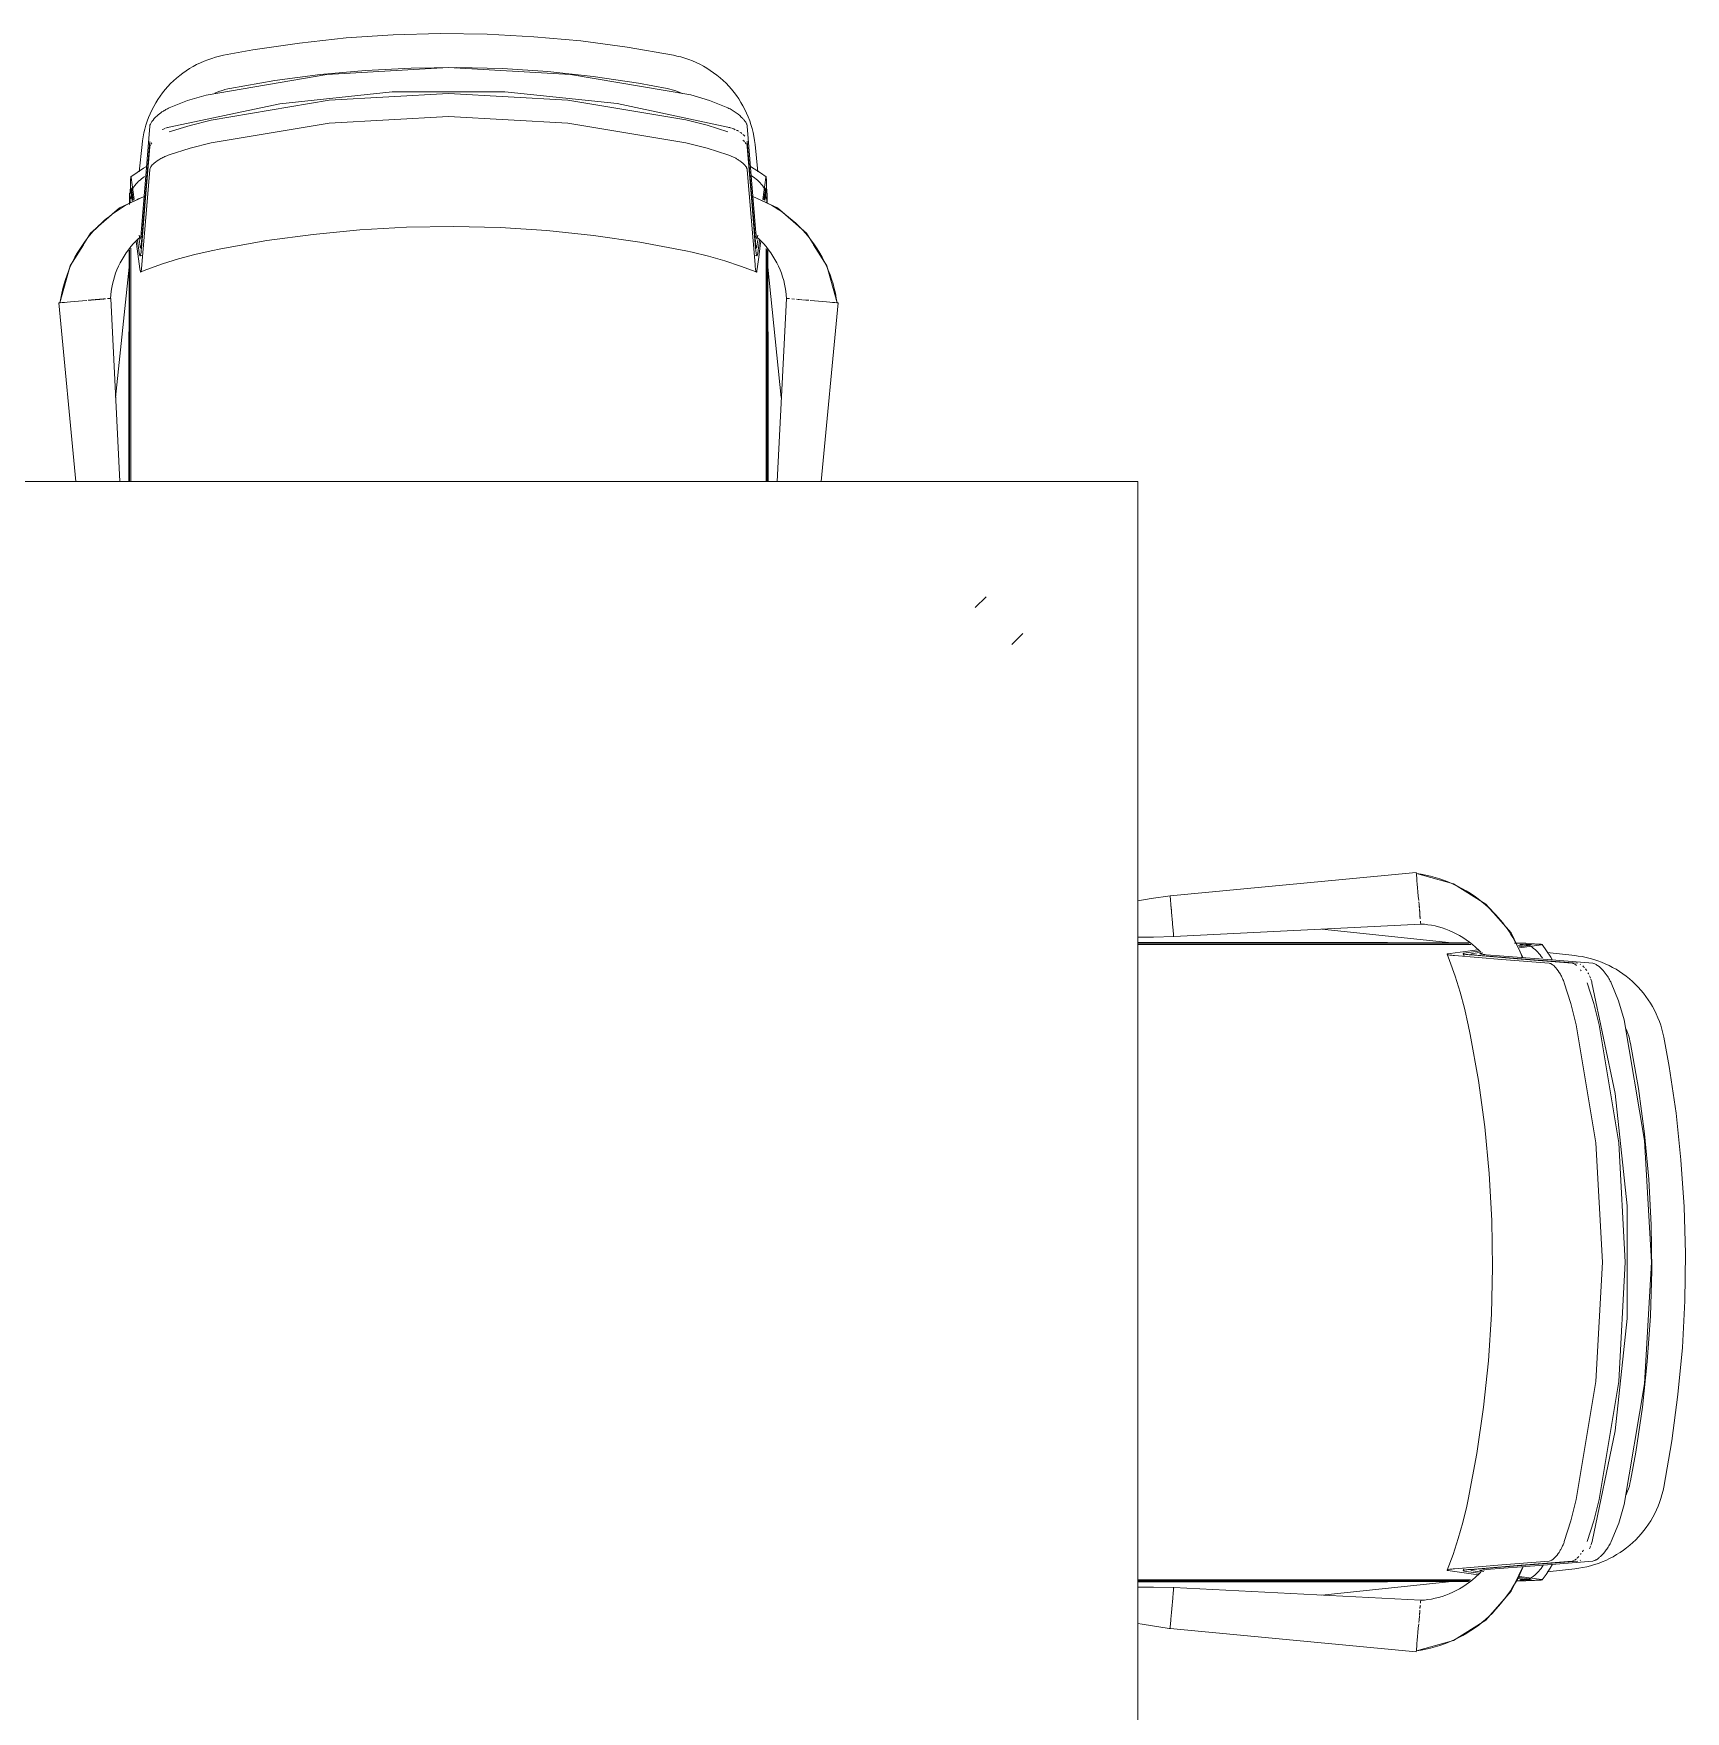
# Model space of a CAD drawing. Header units: millimetres. Extents: x 155927 to 317870, y -36033 to 97293.
# Drawn here: x 222383 to 223654, y 21368 to 22657 of the extents above; entities that cross this region are included whole.
import ezdxf

# ---------------------------------------------------------------- set-up
doc = ezdxf.new("R2010")
doc.units = ezdxf.units.MM
doc.header["$MEASUREMENT"] = 0
doc.layers.add('I-FURN', color=8, linetype='CONTINUOUS', lineweight=9)

msp = doc.modelspace()

# ---------------------------------------------------------------- linework, layer by layer
at = {"layer": 'I-FURN'}
for p, q in [((222623.9, 22654.1), (222588, 22650.2)), ((222660, 22656.5), (222623.9, 22654.1)), ((222696.1, 22657.5), (222660, 22656.5)), ((222732.2, 22657), (222696.1, 22657.5)), ((222768.3, 22655.1), (222732.2, 22657)), ((222804.3, 22651.8), (222768.3, 22655.1)), ((222840.1, 22647), (222804.3, 22651.8)), ((222520.5, 22638.4), (222517.5, 22637.4)), ((222523.4, 22639.3), (222520.5, 22638.4)), ((222526.5, 22640.1), (222523.4, 22639.3)), ((222529.5, 22640.8), (222526.5, 22640.1)), ((222552.2, 22644.9), (222529.5, 22640.8)), ((222588, 22650.2), (222552.2, 22644.9)), ((222875.7, 22640.8), (222840.1, 22647)), ((222878.3, 22640.2), (222875.7, 22640.8)), ((222881.3, 22639.5), (222878.3, 22640.2)), ((222884.3, 22638.6), (222881.3, 22639.5)), ((222887.3, 22637.6), (222884.3, 22638.6)), ((222498.3, 22627.1), (222495.9, 22625.2)), ((222500.9, 22628.9), (222498.3, 22627.1)), ((222503.5, 22630.6), (222500.9, 22628.9)), ((222506.2, 22632.2), (222503.5, 22630.6)), ((222508.9, 22633.7), (222506.2, 22632.2)), ((222511.8, 22635), (222508.9, 22633.7)), ((222514.6, 22636.3), (222511.8, 22635)), ((222517.5, 22637.4), (222514.6, 22636.3)), ((222516.3, 22610.2), (222608.9, 22626)), ((222569.1, 22621.3), (222603.9, 22625.9)), ((222603.9, 22625.9), (222638.8, 22629.2)), ((222608.9, 22626), (222702.6, 22631.3)), ((222638.8, 22629.2), (222673.8, 22631)), ((222673.8, 22631), (222708.9, 22631.5)), ((222702.6, 22631.3), (222796.3, 22626.1)), ((222708.9, 22631.5), (222744, 22630.5)), ((222744, 22630.5), (222779, 22628.2)), ((222779, 22628.2), (222813.9, 22624.4)), ((222796.3, 22626.1), (222888.9, 22610.3)), ((222890.2, 22636.5), (222887.3, 22637.6)), ((222893, 22635.2), (222890.2, 22636.5)), ((222895.9, 22633.9), (222893, 22635.2)), ((222898.6, 22632.4), (222895.9, 22633.9)), ((222901.3, 22630.8), (222898.6, 22632.4)), ((222903.9, 22629.2), (222901.3, 22630.8)), ((222906.5, 22627.4), (222903.9, 22629.2)), ((222909, 22625.5), (222906.5, 22627.4)), ((222484.7, 22614.4), (222482.7, 22611.9)), ((222486.8, 22616.7), (222484.7, 22614.4)), ((222488.9, 22619), (222486.8, 22616.7)), ((222491.1, 22621.1), (222488.9, 22619)), ((222493.5, 22623.2), (222491.1, 22621.1)), ((222495.9, 22625.2), (222493.5, 22623.2)), ((222524.8, 22612.4), (222526.8, 22613.1)), ((222526.8, 22613.1), (222528.7, 22613.8)), ((222528.7, 22613.8), (222530.7, 22614.4)), ((222530.7, 22614.4), (222532.8, 22614.9)), ((222532.8, 22614.9), (222534.5, 22615.3)), ((222534.5, 22615.3), (222569.1, 22621.3)), ((222813.9, 22624.4), (222848.6, 22619.3)), ((222848.6, 22619.3), (222870.7, 22615.3)), ((222870.7, 22615.3), (222872.7, 22614.8)), ((222872.7, 22614.8), (222874.7, 22614.3)), ((222874.7, 22614.3), (222876.7, 22613.7)), ((222876.7, 22613.7), (222878.7, 22613)), ((222878.7, 22613), (222880.6, 22612.3)), ((222911.4, 22623.5), (222909, 22625.5)), ((222913.7, 22621.4), (222911.4, 22623.5)), ((222916, 22619.3), (222913.7, 22621.4)), ((222918.1, 22617), (222916, 22619.3)), ((222920.2, 22614.7), (222918.1, 22617)), ((222922.2, 22612.3), (222920.2, 22614.7)), ((222475.9, 22601.5), (222474.5, 22598.7)), ((222477.5, 22604.2), (222475.9, 22601.5)), ((222479.1, 22606.8), (222477.5, 22604.2)), ((222480.9, 22609.4), (222479.1, 22606.8)), ((222482.7, 22611.9), (222480.9, 22609.4)), ((222487.8, 22600.4), (222501.8, 22606.1)), ((222572.9, 22603.5), (222487.8, 22585.6)), ((222501.8, 22606.1), (222516.3, 22610.2)), ((222610.8, 22606.2), (222520, 22591)), ((222522.9, 22611.6), (222524.8, 22612.4)), ((222659.2, 22612.6), (222572.9, 22603.5)), ((222702.6, 22611.3), (222610.8, 22606.2)), ((222746, 22612.6), (222659.2, 22612.6)), ((222794.4, 22606.2), (222702.6, 22611.3)), ((222832.3, 22603.6), (222746, 22612.6)), ((222885.2, 22591.1), (222794.4, 22606.2)), ((222917.4, 22585.6), (222832.3, 22603.6)), ((222880.6, 22612.3), (222882.5, 22611.4)), ((222888.9, 22610.3), (222903.4, 22606.1)), ((222903.4, 22606.1), (222917.4, 22600.4)), ((222924, 22609.8), (222922.2, 22612.3)), ((222925.8, 22607.2), (222924, 22609.8)), ((222927.5, 22604.6), (222925.8, 22607.2)), ((222929, 22601.9), (222927.5, 22604.6)), ((222930.5, 22599.1), (222929, 22601.9)), ((222469.9, 22587.1), (222469, 22584.1)), ((222470.9, 22590.1), (222469.9, 22587.1)), ((222472, 22593), (222470.9, 22590.1)), ((222473.2, 22595.9), (222472, 22593)), ((222474.5, 22598.7), (222473.2, 22595.9)), ((222503.8, 22586.9), (222487.8, 22581.9)), ((222520, 22591), (222503.8, 22586.9)), ((222520, 22573.4), (222610.8, 22588.6)), ((222610.8, 22588.6), (222702.6, 22593.6)), ((222702.6, 22593.6), (222794.4, 22588.6)), ((222794.4, 22588.6), (222885.2, 22573.4)), ((222901.4, 22587), (222885.2, 22591.1)), ((222917.4, 22581.9), (222901.4, 22587)), ((222931.8, 22596.3), (222930.5, 22599.1)), ((222933.1, 22593.4), (222931.8, 22596.3)), ((222934.2, 22590.5), (222933.1, 22593.4)), ((222935.2, 22587.5), (222934.2, 22590.5)), ((222936, 22584.6), (222935.2, 22587.5)), ((222467.2, 22575), (222466.9, 22572.3)), ((222467.7, 22578), (222467.2, 22575)), ((222468.3, 22581.1), (222467.7, 22578)), ((222469, 22584.1), (222468.3, 22581.1)), ((222469.5, 22545), (222472.8, 22586.2)), ((222472.8, 22574.6), (222469.6, 22534.7)), ((222932.4, 22586.2), (222935.7, 22545)), ((222935.6, 22534.8), (222932.4, 22574.7)), ((222936.8, 22581.5), (222936, 22584.6)), ((222937.4, 22578.5), (222936.8, 22581.5)), ((222937.9, 22575.4), (222937.4, 22578.5)), ((222938.3, 22572.3), (222937.9, 22575.4)), ((222466.9, 22572.3), (222464.7, 22551.2)), ((222472.8, 22570.4), (222469.6, 22531.2)), ((222487.8, 22564.3), (222503.8, 22569.3)), ((222503.8, 22569.3), (222520, 22573.4)), ((222885.2, 22573.4), (222901.4, 22569.3)), ((222901.4, 22569.3), (222917.4, 22564.3)), ((222935.6, 22531.2), (222932.4, 22570.4)), ((222940.5, 22551.2), (222938.3, 22572.3)), ((222458.4, 22547.3), (222463.2, 22550.7)), ((222463.2, 22550.7), (222468.1, 22554)), ((222468.1, 22554), (222470.3, 22555.3)), ((222469.8, 22516.2), (222472.8, 22552.7)), ((222932.4, 22552.8), (222935.4, 22516.3)), ((222934.9, 22555.3), (222937.7, 22553.6)), ((222937.7, 22553.6), (222942.6, 22550.3)), ((222942.6, 22550.3), (222946.8, 22547.3)), ((222457.8, 22534.8), (222458, 22541.3)), ((222458.2, 22536.8), (222458.1, 22534.8)), ((222459, 22532.3), (222458.5, 22538.4)), ((222458.6, 22546.8), (222460.9, 22529.8)), ((222458.8, 22537.3), (222459.6, 22538.5)), ((222460.2, 22529.5), (222459, 22536.9)), ((222459.6, 22538.5), (222460.5, 22539.7)), ((222460.5, 22539.7), (222461.4, 22540.8)), ((222461.4, 22540.8), (222462.3, 22541.9)), ((222462.3, 22541.9), (222463.3, 22542.9)), ((222463.3, 22542.9), (222464.3, 22543.9)), ((222464.3, 22543.9), (222465.4, 22544.9)), ((222465.4, 22544.9), (222466.5, 22545.8)), ((222466.2, 22504.3), (222469.5, 22545)), ((222466.5, 22545.8), (222467.6, 22546.7)), ((222467.6, 22546.7), (222468.8, 22547.5)), ((222935.7, 22548.1), (222936.9, 22547.3)), ((222935.7, 22545), (222939, 22504.3)), ((222936.9, 22547.3), (222938, 22546.5)), ((222938, 22546.5), (222939.1, 22545.6)), ((222939.1, 22545.6), (222940.2, 22544.7)), ((222940.2, 22544.7), (222941.2, 22543.7)), ((222941.2, 22543.7), (222942.2, 22542.7)), ((222942.2, 22542.7), (222943.1, 22541.7)), ((222943.1, 22541.7), (222944, 22540.6)), ((222944, 22540.6), (222944.9, 22539.5)), ((222944.3, 22530), (222946.6, 22546.8)), ((222944.9, 22539.5), (222945.7, 22538.4)), ((222945.7, 22538.4), (222945.9, 22538.1)), ((222945.9, 22538.1), (222946.1, 22537.7)), ((222946, 22536), (222945.9, 22535.1)), ((222946.2, 22536.9), (222946, 22536)), ((222946.1, 22537.7), (222946.3, 22537.4)), ((222946.7, 22538.4), (222946.2, 22532.3)), ((222946.3, 22537.4), (222946.4, 22537.3)), ((222947.1, 22534.7), (222947, 22536.8)), ((222947.2, 22541.3), (222947.4, 22534.7)), ((222427.4, 22504.1), (222449.5, 22523.5)), ((222449.5, 22523.5), (222427.4, 22504.1)), ((222449.5, 22523.5), (222427.4, 22504.1)), ((222444, 22518.7), (222449.5, 22523.5)), ((222449.5, 22523.5), (222468.5, 22532.3)), ((222468.5, 22532.3), (222449.5, 22523.5)), ((222468.5, 22532.3), (222449.5, 22523.5)), ((222449.5, 22523.5), (222456.2, 22526.6)), ((222457.3, 22534.8), (222457.7, 22527.6)), ((222457.3, 22534.8), (222457.3, 22526.1)), ((222459.4, 22528.8), (222459, 22532.3)), ((222469.6, 22531.2), (222466.4, 22492.2)), ((222469.6, 22534.7), (222466.6, 22497)), ((222938.6, 22497.1), (222935.6, 22534.8)), ((222938.8, 22492.2), (222935.6, 22531.2)), ((222955.7, 22523.5), (222936.7, 22532.3)), ((222936.7, 22532.3), (222955.7, 22523.5)), ((222955.7, 22523.5), (222936.7, 22532.3)), ((222945.9, 22535.1), (222945, 22529.7)), ((222946.2, 22532.3), (222945.8, 22529.1)), ((222947.7, 22534.7), (222946.3, 22535)), ((222947.4, 22527.9), (222947.7, 22534.7)), ((222947.7, 22534.7), (222947.7, 22527.7)), ((222949, 22526.6), (222955.7, 22523.5)), ((222977.8, 22504.1), (222955.7, 22523.5)), ((222955.7, 22523.5), (222977.8, 22504.1)), ((222955.7, 22523.5), (222961.2, 22518.7)), ((222977.8, 22504.1), (222955.7, 22523.5)), ((222466.8, 22479.9), (222469.8, 22516.2)), ((222935.4, 22516.3), (222938.4, 22479.9)), ((222411.7, 22479), (222427.4, 22504.1)), ((222427.4, 22504.1), (222411.7, 22479)), ((222427.4, 22504.1), (222411.7, 22479)), ((222423.5, 22497.8), (222427.4, 22504.1)), ((222427.4, 22504.1), (222432.9, 22508.9)), ((222462.4, 22497.6), (222463.2, 22491.9)), ((222464.8, 22488.8), (222463.5, 22498.5)), ((222464.7, 22502.6), (222464.9, 22501.2)), ((222465.4, 22494), (222464.7, 22499.2)), ((222563, 22498.3), (222527.5, 22492)), ((222598.6, 22503.1), (222563, 22498.3)), ((222634.5, 22506.6), (222598.6, 22503.1)), ((222670.4, 22508.6), (222634.5, 22506.6)), ((222706.4, 22509.1), (222670.4, 22508.6)), ((222742.4, 22508.3), (222706.4, 22509.1)), ((222778.3, 22506), (222742.4, 22508.3)), ((222814.1, 22502.2), (222778.3, 22506)), ((222849.8, 22497), (222814.1, 22502.2)), ((222885.2, 22490.4), (222849.8, 22497)), ((222940.5, 22499), (222939.8, 22494.1)), ((222940.3, 22501.2), (222940.5, 22502.5)), ((222941.7, 22498.5), (222940.4, 22488.8)), ((222942.4, 22494.6), (222942.8, 22497.5)), ((222972.3, 22508.9), (222977.8, 22504.1)), ((222993.5, 22479), (222977.8, 22504.1)), ((222977.8, 22504.1), (222993.5, 22479)), ((222977.8, 22504.1), (222981.7, 22497.8)), ((222993.5, 22479), (222977.8, 22504.1)), ((222411.7, 22479), (222421.8, 22495.1)), ((222457, 22490.7), (222457.1, 22428.2)), ((222457, 22464), (222457, 22490.6)), ((222457.3, 22491.1), (222457.3, 22488.9)), ((222457.3, 22488.9), (222457.3, 22313)), ((222458.4, 22492.4), (222458.4, 22490.4)), ((222458.4, 22490.4), (222458.4, 22313)), ((222463.2, 22491.9), (222464.2, 22484.2)), ((222464.2, 22484.2), (222465.2, 22476.5)), ((222467.4, 22487.2), (222465.5, 22486.5)), ((222495, 22484.2), (222482.7, 22480.4)), ((222507.5, 22487.6), (222495, 22484.2)), ((222520, 22490.4), (222507.5, 22487.6)), ((222527.5, 22492), (222520, 22490.4)), ((222890.1, 22489.4), (222885.2, 22490.4)), ((222902.6, 22486.3), (222890.1, 22489.4)), ((222915, 22482.8), (222902.6, 22486.3)), ((222939.7, 22486.5), (222937.8, 22487.2)), ((222940, 22476.5), (222941.2, 22485.5)), ((222941.2, 22485.5), (222942.4, 22494.6)), ((222946.9, 22490.4), (222946.9, 22492.3)), ((222946.9, 22313), (222946.9, 22490.4)), ((222947.7, 22491.5), (222947.7, 22488.9)), ((222947.7, 22488.9), (222947.7, 22313)), ((222948.1, 22428.2), (222948.2, 22490.7)), ((222948.2, 22490.6), (222948.2, 22464)), ((222983.4, 22495.1), (222993.5, 22479)), ((222403.8, 22450.5), (222411.7, 22479)), ((222411.7, 22479), (222403.8, 22450.5)), ((222403.8, 22450.5), (222411.7, 22479)), ((222411.7, 22479), (222403.8, 22450.5)), ((222457.1, 22477.8), (222446.6, 22377.8)), ((222470.6, 22476), (222465.9, 22474.2)), ((222482.7, 22480.4), (222470.6, 22476)), ((222927.2, 22478.7), (222915, 22482.8)), ((222939.3, 22474.2), (222927.2, 22478.7)), ((222958.5, 22377.8), (222948.1, 22477.8)), ((223001.4, 22450.5), (222993.5, 22479)), ((222993.5, 22479), (223001.4, 22450.5)), ((222993.5, 22479), (223001.4, 22450.5)), ((223001.4, 22450.5), (222993.5, 22479)), ((222457.1, 22428.2), (222457, 22464)), ((222948.2, 22464), (222948.1, 22428.2)), ((222403, 22450.4), (222403.2, 22450.5)), ((222415.9, 22313), (222403, 22450.4)), ((222403, 22450.4), (222415.9, 22313)), ((222403.2, 22450.5), (222404, 22450.5)), ((222404, 22450.5), (222405.4, 22450.7)), ((222405.4, 22450.7), (222407.2, 22450.8)), ((222407.2, 22450.8), (222409.4, 22451)), ((222409.4, 22451), (222412, 22451.2)), ((222412, 22451.2), (222414.9, 22451.5)), ((222414.9, 22451.5), (222418, 22451.8)), ((222418, 22451.8), (222421.2, 22452)), ((222421.2, 22452), (222424.5, 22452.3)), ((222425.5, 22452.4), (222427.8, 22452.6)), ((222427.8, 22452.6), (222430.4, 22452.9)), ((222430.9, 22452.9), (222433.8, 22453.1)), ((222435.7, 22453.3), (222436.4, 22453.4)), ((222436.4, 22453.4), (222438.6, 22453.6)), ((222440.4, 22453.7), (222441.7, 22453.8)), ((222441.7, 22453.8), (222442.5, 22453.9)), ((222442.5, 22453.9), (222442.8, 22453.9)), ((222442.8, 22453.9), (222449.9, 22313)), ((222449.9, 22313), (222442.8, 22453.9)), ((222955.3, 22313), (222962.4, 22453.9)), ((222962.4, 22453.9), (222955.3, 22313)), ((222962.4, 22453.9), (222962.7, 22453.9)), ((222962.7, 22453.9), (222963.5, 22453.8)), ((222963.5, 22453.8), (222964.8, 22453.7)), ((222966.6, 22453.6), (222968.8, 22453.4)), ((222966.6, 22453.6), (222968.8, 22453.4)), ((222970.1, 22453.3), (222974.3, 22452.9)), ((222971.4, 22453.1), (222974.3, 22452.9)), ((222974.8, 22452.9), (222977.4, 22452.6)), ((222977.4, 22452.6), (222979.7, 22452.4)), ((222980.7, 22452.3), (222984, 22452)), ((222984, 22452), (222987.2, 22451.8)), ((222987.2, 22451.8), (222990.3, 22451.5)), ((223002.2, 22450.4), (222989.3, 22313)), ((222989.3, 22313), (223002.2, 22450.4)), ((222990.3, 22451.5), (222993.2, 22451.2)), ((222993.2, 22451.2), (222995.8, 22451)), ((222995.8, 22451), (222998, 22450.8)), ((222998, 22450.8), (222999.8, 22450.7)), ((222999.8, 22450.7), (223001.2, 22450.5)), ((223001.2, 22450.5), (223002, 22450.5)), ((223002, 22450.5), (223002.2, 22450.4)), ((222457.1, 22428.2), (222456.7, 22428.2)), ((222456.7, 22313), (222456.7, 22428.2)), ((222948.5, 22428.2), (222948.1, 22428.2)), ((222948.5, 22313), (222948.5, 22428.2)), ((223232.7, 22313), (220832.7, 22313)), ((223232.7, 21113), (223232.7, 22313)), ((223116, 22224.5), (223107.6, 22216.2)), ((223135.9, 22187.9), (223144.2, 22196.3)), ((223257.5, 21994.7), (223446.8, 22012.6)), ((223446.8, 22012.6), (223257.5, 21994.7)), ((223446.8, 22012.6), (223446.8, 22012.3)), ((223446.8, 22012.3), (223446.9, 22011.5)), ((223446.9, 22011.7), (223475.4, 22003.8)), ((223475.4, 22003.8), (223446.9, 22011.7)), ((223446.9, 22011.7), (223475.4, 22003.8)), ((223475.4, 22003.8), (223446.9, 22011.7)), ((223446.9, 22011.5), (223447, 22010.2)), ((223447, 22010.2), (223447.2, 22008.4)), ((223447.2, 22008.4), (223447.4, 22006.2)), ((223257.5, 21994.7), (223243, 21992.5)), ((223447.4, 22006.2), (223447.6, 22003.6)), ((223447.6, 22003.6), (223447.8, 22000.7)), ((223447.8, 22000.7), (223448.1, 21997.6)), ((223448.1, 21997.6), (223448.4, 21994.3)), ((223448.4, 21994.3), (223448.7, 21991)), ((223475.4, 22003.8), (223500.4, 21988.1)), ((223500.4, 21988.1), (223475.4, 22003.8)), ((223475.4, 22003.8), (223491.5, 21993.7)), ((223500.4, 21988.1), (223475.4, 22003.8)), ((223243, 21992.5), (223232.7, 21990.8)), ((223448.8, 21990), (223449, 21987.8)), ((223449, 21987.8), (223449.2, 21985.1)), ((223449.3, 21984.7), (223449.5, 21981.8)), ((223494.2, 21992.1), (223500.4, 21988.1)), ((223500.4, 21988.1), (223519.9, 21966.1)), ((223519.9, 21966.1), (223500.4, 21988.1)), ((223500.4, 21988.1), (223505.3, 21982.6)), ((223519.9, 21966.1), (223500.4, 21988.1)), ((223450.3, 21972.7), (223260.3, 21963.2)), ((223260.3, 21963.2), (223450.3, 21972.7)), ((223474.2, 21958.5), (223374.2, 21968.9)), ((223449.7, 21979.2), (223449.9, 21976.9)), ((223450.1, 21975.1), (223450.2, 21973.8)), ((223450.2, 21973.8), (223450.3, 21973)), ((223450.3, 21973), (223450.3, 21972.7)), ((223515, 21971.6), (223519.9, 21966.1)), ((223232.7, 21962.8), (223234.5, 21962.8)), ((223232.7, 21958.8), (223424.6, 21958.8)), ((223485.3, 21958.3), (223232.7, 21958.3)), ((223486.7, 21957.1), (223232.7, 21957.1)), ((223234.5, 21962.8), (223244.8, 21962.9)), ((223244.8, 21962.9), (223260.3, 21963.2)), ((223424.6, 21958.4), (223424.6, 21958.8)), ((223487.1, 21958.5), (223424.6, 21958.4)), ((223424.6, 21958.5), (223460.3, 21958.5)), ((223460.3, 21958.5), (223487, 21958.6)), ((223487.5, 21958.3), (223485.3, 21958.3)), ((223488.8, 21957.1), (223486.7, 21957.1)), ((223519.9, 21966.1), (223528.7, 21947.1)), ((223528.7, 21947.1), (223519.9, 21966.1)), ((223519.9, 21966.1), (223523, 21959.4)), ((223528.7, 21947.1), (223519.9, 21966.1)), ((223531.1, 21958.3), (223522.5, 21958.3)), ((223531.1, 21958.3), (223524, 21957.9)), ((223525.1, 21956.1), (223528.6, 21956.6)), ((223525.9, 21955.4), (223533.2, 21956.5)), ((223543.2, 21957), (223526.2, 21954.6)), ((223528.6, 21956.6), (223534.8, 21957.1)), ((223531.1, 21957.8), (223537.7, 21957.6)), ((223533.2, 21957.4), (223531.2, 21957.5)), ((223533.7, 21956.7), (223534.9, 21955.9)), ((223534.9, 21955.9), (223536, 21955.1)), ((223536, 21955.1), (223537.1, 21954.2)), ((223543.7, 21957.1), (223547.1, 21952.4)), ((223472.4, 21944.9), (223470.5, 21949.7)), ((223476.7, 21932.8), (223472.4, 21944.9)), ((223480.5, 21951.4), (223472.9, 21950.3)), ((223476.2, 21948.7), (223512.6, 21945.7)), ((223488.2, 21952.4), (223480.5, 21951.4)), ((223483.6, 21948.1), (223482.9, 21950.1)), ((223485.2, 21950.8), (223494.8, 21952.1)), ((223493.9, 21953.1), (223488.2, 21952.4)), ((223527.6, 21946), (223488.6, 21949.2)), ((223490.4, 21950.2), (223495.5, 21950.9)), ((223531.1, 21946), (223493.4, 21949)), ((223498, 21950.7), (223497.6, 21950.6)), ((223500.7, 21949.3), (223541.4, 21946.1)), ((223512.6, 21945.7), (223549.1, 21942.7)), ((223566.7, 21942.7), (223527.6, 21946)), ((223570.9, 21942.7), (223531.1, 21946)), ((223537.1, 21954.2), (223538.2, 21953.2)), ((223538.2, 21953.2), (223539.3, 21952.3)), ((223539.3, 21952.3), (223540.3, 21951.2)), ((223540.3, 21951.2), (223541.2, 21950.2)), ((223541.2, 21950.2), (223542.1, 21949.1)), ((223541.4, 21946.1), (223582.6, 21942.7)), ((223542.1, 21949.1), (223543, 21948)), ((223543, 21948), (223543.8, 21946.8)), ((223547.1, 21952.4), (223550.3, 21947.4)), ((223568.7, 21948.7), (223547.5, 21950.9)), ((223550.3, 21947.4), (223551.7, 21945.2)), ((223571.3, 21948.3), (223568.7, 21948.7)), ((223574.4, 21947.9), (223571.3, 21948.3)), ((223577.5, 21947.2), (223574.4, 21947.9)), ((223580.5, 21946.5), (223577.5, 21947.2)), ((223583.5, 21945.6), (223580.5, 21946.5)), ((223586.4, 21944.7), (223583.5, 21945.6)), ((223589.4, 21943.6), (223586.4, 21944.7)), ((223592.2, 21942.4), (223589.4, 21943.6)), ((223595.1, 21941), (223592.2, 21942.4)), ((223480.6, 21920.5), (223476.7, 21932.8)), ((223597.8, 21939.6), (223595.1, 21941)), ((223600.6, 21938.1), (223597.8, 21939.6)), ((223603.2, 21936.4), (223600.6, 21938.1)), ((223605.8, 21934.7), (223603.2, 21936.4)), ((223608.3, 21932.8), (223605.8, 21934.7)), ((223610.7, 21930.8), (223608.3, 21932.8)), ((223613.1, 21928.8), (223610.7, 21930.8)), ((223483.9, 21908.1), (223480.6, 21920.5)), ((223560.6, 21927.8), (223565.6, 21911.7)), ((223583.3, 21911.7), (223578.3, 21927.8)), ((223599.9, 21842.6), (223581.9, 21927.8)), ((223596.7, 21927.8), (223602.4, 21913.8)), ((223615.3, 21926.6), (223613.1, 21928.8)), ((223617.5, 21924.4), (223615.3, 21926.6)), ((223619.6, 21922.1), (223617.5, 21924.4)), ((223621.6, 21919.7), (223619.6, 21922.1)), ((223623.5, 21917.2), (223621.6, 21919.7)), ((223625.3, 21914.7), (223623.5, 21917.2)), ((223486.8, 21895.5), (223483.9, 21908.1)), ((223565.6, 21911.7), (223569.7, 21895.5)), ((223587.4, 21895.5), (223583.3, 21911.7)), ((223602.4, 21913.8), (223606.6, 21899.3)), ((223627, 21912), (223625.3, 21914.7)), ((223628.6, 21909.4), (223627, 21912)), ((223630, 21906.6), (223628.6, 21909.4)), ((223631.4, 21903.8), (223630, 21906.6)), ((223632.6, 21900.9), (223631.4, 21903.8)), ((223488.3, 21888), (223486.8, 21895.5)), ((223569.7, 21895.5), (223584.9, 21804.7)), ((223602.6, 21804.7), (223587.4, 21895.5)), ((223606.6, 21899.3), (223622.4, 21806.6)), ((223607.9, 21892.6), (223608.7, 21890.7)), ((223608.7, 21890.7), (223609.5, 21888.8)), ((223633.8, 21898), (223632.6, 21900.9)), ((223634.8, 21895.1), (223633.8, 21898)), ((223635.7, 21892.1), (223634.8, 21895.1)), ((223636.5, 21889.1), (223635.7, 21892.1)), ((223494.6, 21852.6), (223488.3, 21888)), ((223609.5, 21888.8), (223610.2, 21886.8)), ((223610.2, 21886.8), (223610.7, 21884.8)), ((223610.7, 21884.8), (223611.2, 21882.8)), ((223611.2, 21882.8), (223611.6, 21881)), ((223611.6, 21881), (223617.7, 21846.5)), ((223637.1, 21886), (223636.5, 21889.1)), ((223641.3, 21863.3), (223637.1, 21886)), ((223499.5, 21816.9), (223494.6, 21852.6)), ((223646.6, 21827.6), (223641.3, 21863.3)), ((223608.9, 21756.3), (223599.9, 21842.6)), ((223617.7, 21846.5), (223622.3, 21811.7)), ((223650.4, 21791.6), (223646.6, 21827.6)), ((223502.9, 21781.1), (223499.5, 21816.9)), ((223584.9, 21804.7), (223590, 21713)), ((223607.6, 21713), (223602.6, 21804.7)), ((223622.3, 21811.7), (223625.6, 21776.8)), ((223622.4, 21806.6), (223627.7, 21713)), ((223652.9, 21755.6), (223650.4, 21791.6)), ((223504.9, 21745.1), (223502.9, 21781.1)), ((223625.6, 21776.8), (223627.4, 21741.7)), ((223608.9, 21669.6), (223608.9, 21756.3)), ((223653.9, 21719.5), (223652.9, 21755.6)), ((223505.5, 21709.1), (223504.9, 21745.1)), ((223627.4, 21741.7), (223627.9, 21706.6)), ((223590, 21713), (223584.9, 21621.2)), ((223602.6, 21621.2), (223607.6, 21713)), ((223627.7, 21713), (223622.4, 21619.3)), ((223653.4, 21683.3), (223653.9, 21719.5)), ((223504.6, 21673.1), (223505.5, 21709.1)), ((223627.9, 21706.6), (223626.9, 21671.5)), ((223502.3, 21637.2), (223504.6, 21673.1)), ((223626.9, 21671.5), (223624.5, 21636.5)), ((223651.5, 21647.3), (223653.4, 21683.3)), ((223599.9, 21583.3), (223608.9, 21669.6)), ((223648.1, 21611.3), (223651.5, 21647.3)), ((223498.6, 21601.4), (223502.3, 21637.2)), ((223624.5, 21636.5), (223620.8, 21601.6)), ((223584.9, 21621.2), (223569.8, 21530.4)), ((223587.4, 21530.4), (223602.6, 21621.2)), ((223622.4, 21619.3), (223606.6, 21526.6)), ((223643.4, 21575.5), (223648.1, 21611.3)), ((223493.4, 21565.8), (223498.6, 21601.4)), ((223620.8, 21601.6), (223615.6, 21566.9)), ((223582, 21498.2), (223599.9, 21583.3)), ((223637.1, 21539.9), (223643.4, 21575.5)), ((223486.8, 21530.4), (223493.4, 21565.8)), ((223615.6, 21566.9), (223611.6, 21544.9)), ((223611.2, 21542.8), (223610.7, 21540.8)), ((223611.6, 21544.9), (223611.2, 21542.8)), ((223485.7, 21525.4), (223486.8, 21530.4)), ((223569.8, 21530.4), (223565.7, 21514.2)), ((223583.3, 21514.2), (223587.4, 21530.4)), ((223608.6, 21534.9), (223607.8, 21533)), ((223609.4, 21536.9), (223608.6, 21534.9)), ((223610.1, 21538.8), (223609.4, 21536.9)), ((223610.7, 21540.8), (223610.1, 21538.8)), ((223633.9, 21528.3), (223634.9, 21531.2)), ((223634.9, 21531.2), (223635.8, 21534.2)), ((223635.8, 21534.2), (223636.6, 21537.3)), ((223636.6, 21537.3), (223637.1, 21539.9)), ((223482.7, 21512.9), (223485.7, 21525.4)), ((223606.6, 21526.6), (223602.5, 21512.2)), ((223627.2, 21514.2), (223628.8, 21516.9)), ((223628.8, 21516.9), (223630.2, 21519.7)), ((223630.2, 21519.7), (223631.6, 21522.5)), ((223631.6, 21522.5), (223632.8, 21525.4)), ((223632.8, 21525.4), (223633.9, 21528.3)), ((223479.1, 21500.5), (223482.7, 21512.9)), ((223565.7, 21514.2), (223560.7, 21498.2)), ((223578.3, 21498.2), (223583.3, 21514.2)), ((223602.5, 21512.2), (223596.8, 21498.2)), ((223617.8, 21501.8), (223619.9, 21504.1)), ((223619.9, 21504.1), (223621.9, 21506.6)), ((223621.9, 21506.6), (223623.7, 21509)), ((223623.7, 21509), (223625.5, 21511.6)), ((223625.5, 21511.6), (223627.2, 21514.2)), ((223475.1, 21488.3), (223479.1, 21500.5)), ((223603.6, 21489.7), (223606.1, 21491.5)), ((223606.1, 21491.5), (223608.6, 21493.4)), ((223608.6, 21493.4), (223611.1, 21495.3)), ((223611.1, 21495.3), (223613.4, 21497.4)), ((223613.4, 21497.4), (223615.6, 21499.6)), ((223615.6, 21499.6), (223617.8, 21501.8)), ((223470.5, 21476.2), (223475.1, 21488.3)), ((223512.6, 21480.2), (223476.2, 21477.2)), ((223488.6, 21476.8), (223527.6, 21480)), ((223493.5, 21476.9), (223531.2, 21479.9)), ((223541.4, 21479.8), (223500.7, 21476.6)), ((223549.1, 21483.2), (223512.6, 21480.2)), ((223519.9, 21459.9), (223528.7, 21478.8)), ((223528.7, 21478.8), (223519.9, 21459.9)), ((223519.9, 21459.9), (223528.7, 21478.8)), ((223527.6, 21480), (223566.8, 21483.2)), ((223531.2, 21479.9), (223571, 21483.2)), ((223582.6, 21483.2), (223541.4, 21479.8)), ((223542.8, 21477.5), (223541.9, 21476.4)), ((223543.6, 21478.7), (223542.8, 21477.5)), ((223544.4, 21479.8), (223543.6, 21478.7)), ((223549.9, 21477.8), (223546.7, 21472.9)), ((223551.7, 21480.7), (223549.9, 21477.8)), ((223568.7, 21477.2), (223571.8, 21477.6)), ((223571.8, 21477.6), (223574.8, 21478.1)), ((223574.8, 21478.1), (223577.9, 21478.8)), ((223577.9, 21478.8), (223580.9, 21479.5)), ((223580.9, 21479.5), (223583.9, 21480.4)), ((223583.9, 21480.4), (223586.9, 21481.4)), ((223586.9, 21481.4), (223589.8, 21482.5)), ((223589.8, 21482.5), (223592.6, 21483.7)), ((223592.6, 21483.7), (223595.5, 21485.1)), ((223595.5, 21485.1), (223598.2, 21486.5)), ((223598.2, 21486.5), (223600.9, 21488.1)), ((223600.9, 21488.1), (223603.6, 21489.7)), ((223232.7, 21468.7), (223486.7, 21468.7)), ((223485.3, 21467.9), (223232.7, 21467.9)), ((223232.7, 21467.1), (223424.6, 21467.1)), ((223374.2, 21457), (223474.2, 21467.4)), ((223424.6, 21467.1), (223424.6, 21467.5)), ((223424.6, 21467.5), (223487.1, 21467.4)), ((223460.3, 21467.4), (223424.6, 21467.4)), ((223487, 21467.3), (223460.3, 21467.4)), ((223472.9, 21475.6), (223481.9, 21474.4)), ((223481.9, 21474.4), (223490.9, 21473.2)), ((223482.9, 21475.8), (223483.4, 21477.2)), ((223494.8, 21473.9), (223485.2, 21475.1)), ((223487.9, 21467.9), (223485.3, 21467.9)), ((223486.7, 21468.7), (223488.6, 21468.7)), ((223495.4, 21475), (223490.5, 21475.7)), ((223490.9, 21473.2), (223493.9, 21472.8)), ((223497.6, 21475.3), (223498.8, 21475.1)), ((223523, 21466.5), (223519.9, 21459.9)), ((223531, 21467.9), (223524, 21467.9)), ((223524.2, 21468.1), (223531, 21467.9)), ((223528.6, 21469.3), (223525.5, 21469.8)), ((223531.4, 21469.7), (223526, 21470.5)), ((223526.3, 21471.3), (223543.2, 21468.9)), ((223534.8, 21468.8), (223528.6, 21469.3)), ((223531, 21467.9), (223531.3, 21469.2)), ((223537.7, 21468.3), (223531, 21468.1)), ((223531.1, 21468.4), (223533.2, 21468.5)), ((223532.4, 21469.5), (223531.4, 21469.7)), ((223533.3, 21469.4), (223532.4, 21469.5)), ((223534.1, 21469.4), (223533.7, 21469.2)), ((223533.7, 21469.2), (223533.7, 21469.2)), ((223534.5, 21469.7), (223534.1, 21469.4)), ((223534.7, 21469.9), (223534.5, 21469.7)), ((223535.9, 21470.7), (223534.7, 21469.9)), ((223537, 21471.5), (223535.9, 21470.7)), ((223538.1, 21472.4), (223537, 21471.5)), ((223539.1, 21473.4), (223538.1, 21472.4)), ((223540.1, 21474.4), (223539.1, 21473.4)), ((223541, 21475.4), (223540.1, 21474.4)), ((223541.9, 21476.4), (223541, 21475.4)), ((223546.7, 21472.9), (223543.7, 21468.8)), ((223547.5, 21475), (223568.7, 21477.2)), ((223232.7, 21463.2), (223234.5, 21463.2)), ((223234.5, 21463.2), (223244.8, 21463.2)), ((223244.8, 21463.2), (223260.3, 21462.9)), ((223260.3, 21462.8), (223450.3, 21453.2)), ((223450.3, 21453.2), (223260.3, 21462.8)), ((223450.2, 21452.1), (223450.1, 21450.8)), ((223450.3, 21452.9), (223450.2, 21452.1)), ((223450.3, 21453.2), (223450.3, 21452.9)), ((223500.4, 21437.8), (223519.9, 21459.9)), ((223519.9, 21459.9), (223500.4, 21437.8)), ((223500.4, 21437.8), (223519.9, 21459.9)), ((223519.9, 21459.9), (223515, 21454.3)), ((223449.2, 21440.8), (223449, 21438.1)), ((223449.6, 21445.4), (223449.3, 21441.3)), ((223449.5, 21444.1), (223449.3, 21441.2)), ((223450, 21449), (223449.7, 21446.8)), ((223449.9, 21449), (223449.7, 21446.7)), ((223505.3, 21443.3), (223500.4, 21437.8)), ((223232.7, 21435.2), (223236.1, 21434.7)), ((223236.1, 21434.7), (223256.9, 21431.4)), ((223256.9, 21431.4), (223257.5, 21431.3)), ((223446.8, 21413.3), (223257.5, 21431.2)), ((223257.5, 21431.2), (223446.8, 21413.3)), ((223448.1, 21428.3), (223447.8, 21425.2)), ((223448.4, 21431.6), (223448.1, 21428.3)), ((223448.7, 21434.9), (223448.4, 21431.6)), ((223449, 21438.1), (223448.8, 21435.9)), ((223475.4, 21422.1), (223500.4, 21437.8)), ((223500.4, 21437.8), (223475.4, 21422.1)), ((223475.4, 21422.1), (223500.4, 21437.8)), ((223491.5, 21432.2), (223475.4, 21422.1)), ((223500.4, 21437.8), (223494.2, 21433.8)), ((223446.9, 21414.4), (223446.8, 21413.6)), ((223446.8, 21413.6), (223446.8, 21413.3)), ((223446.9, 21414.2), (223475.4, 21422.1)), ((223475.4, 21422.1), (223446.9, 21414.2)), ((223475.4, 21422.1), (223446.9, 21414.2)), ((223446.9, 21414.2), (223475.4, 21422.1)), ((223447, 21415.7), (223446.9, 21414.4)), ((223447.2, 21417.5), (223447, 21415.7)), ((223447.4, 21419.7), (223447.2, 21417.5)), ((223447.6, 21422.3), (223447.4, 21419.7)), ((223447.8, 21425.2), (223447.6, 21422.3))]:
    msp.add_line(p, q, dxfattribs=at)
for centre, major_axis in [((222702.3, 22023.6), (825, 0)), ((223020, 21713.3), (0, -825))]:
    msp.add_ellipse(centre, major_axis=major_axis, ratio=0.648816, start_param=1.870261, end_param=1.872267, dxfattribs=at)
for points, knots in [([(222472.8, 22586.2), (222472.9, 22586.7), (222473.2, 22587.9), (222474.9, 22590.6), (222477.4, 22593.4), (222480.2, 22595.7), (222481.7, 22596.8), (222482.8, 22597.6), (222484, 22598.3), (222485.6, 22599.3), (222486.9, 22599.9), (222487.8, 22600.4)], [0, 0, 0, 0, 0.142857, 0.285714, 0.571429, 0.678571, 0.732143, 0.785714, 0.839286, 0.892857, 1, 1, 1, 1]), ([(222917.4, 22600.4), (222918.6, 22599.9), (222920.8, 22598.6), (222925, 22595.9), (222928.1, 22593.1), (222930.1, 22590.8), (222930.9, 22589.7), (222931.4, 22588.9), (222931.8, 22588.2), (222932.2, 22587.3), (222932.3, 22586.6), (222932.4, 22586.2)], [0, 0, 0, 0, 0.142857, 0.285714, 0.571429, 0.678571, 0.732143, 0.785714, 0.839286, 0.892857, 1, 1, 1, 1]), ([(222472.8, 22552.7), (222472.9, 22553.4), (222473.5, 22555.1), (222476.3, 22558.1), (222480.1, 22560.8), (222484.4, 22563), (222486.6, 22563.8), (222487.8, 22564.3)], [-1, -1, -1, -1, -0.785714, -0.571429, -0.285714, -0.142857, 0, 0, 0, 0]), ([(222474.5, 22573.6), (222474.2, 22573.3), (222473.9, 22572.9), (222473.7, 22572.5), (222473.6, 22572.4)], [0.7142857, 0.7142857, 0.7142857, 0.7142857, 0.7857143, 0.8166867, 0.8166867, 0.8166867, 0.8166867]), ([(222917.4, 22564.3), (222918.3, 22564), (222919.6, 22563.5), (222921.2, 22562.8), (222922.4, 22562.2), (222923.6, 22561.6), (222925, 22560.7), (222927.8, 22558.9), (222930.4, 22556.6), (222932, 22554.3), (222932.3, 22553.2), (222932.4, 22552.8)], [-1, -1, -1, -1, -0.892857, -0.839286, -0.785714, -0.732143, -0.678571, -0.571429, -0.285714, -0.142857, 0, 0, 0, 0]), ([(222946.8, 22530.1), (222946.8, 22531), (222946.7, 22532.8), (222946.6, 22535.5), (222946.5, 22537.2), (222946.3, 22537.5), (222946.2, 22537.2), (222946.2, 22536.9)], [0, 0, 0, 0, 0.166667, 0.333333, 0.666667, 0.833333, 1, 1, 1, 1]), ([(222468, 22532), (222466.3, 22531.3), (222451.1, 22524.9), (222429.4, 22508.8), (222410.7, 22479.5), (222405.2, 22460.3), (222403.8, 22450.5)], [-0.7389144, -0.7389144, -0.7389144, -0.7389144, -0.7, -0.4, -0.2, 0, 0, 0, 0]), ([(223001.4, 22450.5), (223000, 22460.3), (222994.5, 22479.5), (222978.4, 22504.7), (222958.3, 22522.1), (222943.5, 22529.5), (222937.2, 22532)], [0, 0, 0, 0, 0.2, 0.4, 0.6, 0.7389146, 0.7389146, 0.7389146, 0.7389146]), ([(222464.4, 22500.1), (222463, 22498.8), (222455.9, 22491.5), (222446.3, 22476.2), (222443, 22461.2), (222442.6, 22453.9)], [0.4429381, 0.4429381, 0.4429381, 0.4429381, 0.5, 0.75, 1, 1, 1, 1]), ([(222962.6, 22453.9), (222962.2, 22461.2), (222958.9, 22476.2), (222949.3, 22491.5), (222942.2, 22498.8), (222940.8, 22500.1)], [0, 0, 0, 0, 0.25, 0.5, 0.5570669, 0.5570669, 0.5570669, 0.5570669]), ([(222430.9, 22452.9), (222431.1, 22452.9), (222431.8, 22453), (222432.8, 22453.1), (222433.7, 22453.1), (222434.5, 22453.2), (222435, 22453.2), (222435.4, 22453.3), (222435.6, 22453.3), (222435.7, 22453.3)], [-0.3222167, -0.3222167, -0.3222167, -0.3222167, -0.3055556, -0.2777778, -0.25, -0.2361111, -0.2222222, -0.2152778, -0.2086773, -0.2086773, -0.2086773, -0.2086773]), ([(222436.9, 22453.4), (222437.1, 22453.4), (222437.7, 22453.5), (222438.3, 22453.5), (222438.7, 22453.6), (222438.7, 22453.6)], [-0.17937094, -0.17937094, -0.17937094, -0.17937094, -0.16666667, -0.13888889, -0.13546643, -0.13546643, -0.13546643, -0.13546643]), ([(223528.3, 21947.5), (223527.6, 21949.3), (223521.3, 21964.5), (223505.2, 21986.1), (223475.9, 22004.9), (223456.7, 22010.4), (223446.9, 22011.7)], [-0.7389144, -0.7389144, -0.7389144, -0.7389144, -0.7, -0.4, -0.2, 0, 0, 0, 0]), ([(223258, 21989.1), (223258, 21989.8), (223257.8, 21991.7), (223257.6, 21994.1), (223257.5, 21994.7), (223257.5, 21994.7)], [0.722393, 0.722393, 0.722393, 0.722393, 0.7777778, 0.8888889, 1, 1, 1, 1]), ([(223257.5, 21994.7), (223257.5, 21994.7), (223257.6, 21994.1), (223257.8, 21991.7), (223258, 21989.8), (223258, 21989.1)], [-1, -1, -1, -1, -0.8888889, -0.7777778, -0.7222222, -0.7222222, -0.7222222, -0.7222222]), ([(223258, 21989.1), (223258.2, 21987), (223258.5, 21983.5), (223258.8, 21979.9), (223258.9, 21978.9)], [-0.7220744, -0.7220744, -0.7220744, -0.7220744, -0.5555556, -0.5000244, -0.5000244, -0.5000244, -0.5000244]), ([(223449.3, 21984.7), (223449.3, 21984.4), (223449.3, 21983.8), (223449.4, 21982.8), (223449.5, 21981.8), (223449.6, 21981), (223449.6, 21980.6), (223449.6, 21980.2), (223449.7, 21979.8), (223449.7, 21979.1), (223449.8, 21978.1), (223449.9, 21977.3), (223449.9, 21976.9), (223449.9, 21976.8)], [-0.3222167, -0.3222167, -0.3222167, -0.3222167, -0.3055556, -0.2777778, -0.25, -0.2361111, -0.2222222, -0.2152778, -0.2083333, -0.1944444, -0.1666667, -0.1388889, -0.1354664, -0.1354664, -0.1354664, -0.1354664]), ([(223260.3, 21963.2), (223260.3, 21963.2), (223260.2, 21963.6), (223260.1, 21965.2), (223260, 21966.8), (223259.8, 21968.7), (223259.6, 21971), (223259.4, 21973.5), (223259.1, 21976.2), (223259, 21978), (223258.9, 21978.9)], [0, 0, 0, 0, 0.1111111, 0.1666667, 0.2222222, 0.2777778, 0.3333333, 0.3888889, 0.4444444, 0.4999756, 0.4999756, 0.4999756, 0.4999756]), ([(223258.9, 21978.9), (223259, 21978), (223259.1, 21976.2), (223259.4, 21973.5), (223259.6, 21971), (223259.8, 21968.7), (223260, 21966.8), (223260.1, 21965.2), (223260.2, 21963.6), (223260.3, 21963.2), (223260.3, 21963.2)], [-0.5, -0.5, -0.5, -0.5, -0.4444444, -0.3888889, -0.3333333, -0.2777778, -0.2222222, -0.1666667, -0.1111111, 0, 0, 0, 0]), ([(223496.4, 21951.2), (223495.1, 21952.6), (223487.9, 21959.7), (223472.5, 21969.2), (223457.6, 21972.6), (223450.3, 21972.9)], [0.4429381, 0.4429381, 0.4429381, 0.4429381, 0.5, 0.75, 1, 1, 1, 1]), ([(223549.1, 21942.7), (223549.8, 21942.7), (223551.4, 21942), (223554.4, 21939.2), (223557.2, 21935.4), (223559.3, 21931.2), (223560.2, 21928.9), (223560.6, 21927.8)], [-1, -1, -1, -1, -0.785714, -0.571429, -0.285714, -0.142857, 0, 0, 0, 0]), ([(223570, 21941.1), (223569.7, 21941.3), (223569.3, 21941.7), (223568.9, 21941.9), (223568.7, 21942)], [0.7142857, 0.7142857, 0.7142857, 0.7142857, 0.7857143, 0.8166867, 0.8166867, 0.8166867, 0.8166867]), ([(223582.6, 21942.7), (223583.1, 21942.7), (223584.2, 21942.4), (223587, 21940.7), (223589.8, 21938.1), (223592.1, 21935.3), (223593.1, 21933.9), (223593.9, 21932.7), (223594.7, 21931.6), (223595.6, 21929.9), (223596.3, 21928.6), (223596.7, 21927.8)], [0, 0, 0, 0, 0.142857, 0.285714, 0.571429, 0.678571, 0.732143, 0.785714, 0.839286, 0.892857, 1, 1, 1, 1]), ([(223560.7, 21498.2), (223560.4, 21497.3), (223559.9, 21496), (223559.1, 21494.3), (223558.5, 21493.1), (223557.9, 21492), (223557.1, 21490.5), (223555.3, 21487.7), (223552.9, 21485.1), (223550.6, 21483.5), (223549.6, 21483.2), (223549.1, 21483.2)], [-1, -1, -1, -1, -0.892857, -0.839286, -0.785714, -0.732143, -0.678571, -0.571429, -0.285714, -0.142857, 0, 0, 0, 0]), ([(223574.6, 21490.3), (223574.7, 21490.5), (223575, 21490.9), (223575.2, 21491.4), (223575.4, 21491.6)], [0.6494503, 0.6494503, 0.6494503, 0.6494503, 0.67857143, 0.71428571, 0.71428571, 0.71428571, 0.71428571]), ([(223596.8, 21498.2), (223596.2, 21497), (223595, 21494.7), (223592.2, 21490.6), (223589.4, 21487.4), (223587.1, 21485.5), (223586.1, 21484.7), (223585.3, 21484.2), (223584.6, 21483.8), (223583.6, 21483.4), (223583, 21483.2), (223582.6, 21483.2)], [0, 0, 0, 0, 0.142857, 0.285714, 0.571429, 0.678571, 0.732143, 0.785714, 0.839286, 0.892857, 1, 1, 1, 1]), ([(223476.3, 21422.8), (223484.9, 21426.8), (223501.4, 21437.4), (223518, 21457.4), (223526.5, 21472), (223528.8, 21478.3)], [0.2078026, 0.2078026, 0.2078026, 0.2078026, 0.4, 0.6, 0.7389146, 0.7389146, 0.7389146, 0.7389146]), ([(223450.3, 21453), (223457.6, 21453.4), (223472.5, 21456.7), (223487.9, 21466.3), (223495.1, 21473.3), (223496.4, 21474.7)], [0, 0, 0, 0, 0.25, 0.5, 0.5570669, 0.5570669, 0.5570669, 0.5570669]), ([(223526.4, 21468.7), (223527.4, 21468.7), (223529.1, 21468.8), (223531.8, 21468.9), (223533.5, 21469.1), (223533.8, 21469.3), (223533.6, 21469.3), (223533.3, 21469.4)], [0, 0, 0, 0, 0.166667, 0.333333, 0.666667, 0.833333, 1, 1, 1, 1]), ([(223259.8, 21457.1), (223259.7, 21456.5), (223259.6, 21455), (223259.5, 21453.4), (223259.4, 21452.5)], [-0.7183711, -0.7183711, -0.7183711, -0.7183711, -0.6666667, -0.6111111, -0.6111111, -0.6111111, -0.6111111]), ([(223260.3, 21462.9), (223260.3, 21462.9), (223260.3, 21462.7), (223260.2, 21461.8), (223260.1, 21460.4), (223260, 21459.2)], [-1, -1, -1, -1, -0.9444444, -0.8888889, -0.7777778, -0.7777778, -0.7777778, -0.7777778])]:
    msp.add_open_spline(points, degree=3, knots=knots, dxfattribs=at)
for points in [[(222484.4, 22584.5), (222483.7, 22584.2), (222483.1, 22584), (222482.4, 22583.7)], [(222487.8, 22585.6), (222486.9, 22585.3), (222485.9, 22585), (222485, 22584.7)], [(222920.3, 22584.7), (222919.3, 22585), (222918.4, 22585.3), (222917.4, 22585.6)], [(222923, 22583.6), (222922.3, 22584), (222921.6, 22584.3), (222920.8, 22584.5)], [(222925.5, 22582.4), (222925, 22582.7), (222924.5, 22583), (222923.9, 22583.2)], [(222928.3, 22580.6), (222927.8, 22581), (222927.3, 22581.3), (222926.7, 22581.7)], [(222930.4, 22578.5), (222930, 22579), (222929.6, 22579.5), (222929, 22580)], [(222930.2, 22574.3), (222929.8, 22574.7), (222929.4, 22575.1), (222929, 22575.5)], [(222473.3, 22571.9), (222473, 22571.4), (222472.9, 22570.8), (222472.8, 22570.4)], [(222931.7, 22572.4), (222931.4, 22572.8), (222931.1, 22573.2), (222930.7, 22573.7)], [(222932.4, 22570.4), (222932.3, 22570.9), (222932.2, 22571.4), (222931.9, 22571.9)], [(222458, 22541.3), (222458, 22542.5), (222458.1, 22544.6), (222458.2, 22546.7), (222458.4, 22547.5), (222458.5, 22547.2), (222458.6, 22546.8)], [(222458.5, 22538.4), (222458.4, 22539.1), (222458.3, 22539.4), (222458.2, 22538), (222458.2, 22536.8)], [(222458.8, 22537), (222458.7, 22536.5), (222458.5, 22534.9), (222458.4, 22532), (222458.4, 22530.1)], [(222459, 22536.9), (222459, 22537.2), (222458.9, 22537.5), (222458.8, 22537.2), (222458.8, 22537)], [(222946.6, 22546.8), (222946.7, 22547.2), (222946.8, 22547.5), (222947, 22546.7), (222947.1, 22544.6), (222947.2, 22542.5), (222947.2, 22541.3)], [(222947, 22536.8), (222947, 22538), (222946.9, 22539.4), (222946.8, 22539.1), (222946.7, 22538.4)], [(222464.9, 22501.2), (222465, 22500.1), (222465.3, 22499), (222465.8, 22500), (222466.1, 22502.6), (222466.2, 22504.3)], [(222466.6, 22497), (222466.5, 22495.4), (222466.2, 22493.1), (222465.8, 22492.1), (222465.5, 22493.1), (222465.4, 22494)], [(222939.8, 22494.1), (222939.7, 22493.2), (222939.4, 22492.2), (222939, 22493.2), (222938.7, 22495.5), (222938.6, 22497.1)], [(222939, 22504.3), (222939.1, 22502.6), (222939.4, 22500), (222939.8, 22499), (222940.1, 22500.1), (222940.3, 22501.2)], [(222466.4, 22492.2), (222466.3, 22490.7), (222466, 22488.2), (222465.6, 22486.4), (222465.2, 22486.5), (222464.9, 22487.8), (222464.8, 22488.8)], [(222940.4, 22488.8), (222940.3, 22487.8), (222940, 22486.5), (222939.6, 22486.4), (222939.2, 22488.2), (222938.9, 22490.7), (222938.8, 22492.2)], [(222465.2, 22476.5), (222465.4, 22475.5), (222465.6, 22474.1), (222466, 22474), (222466.4, 22475.9), (222466.7, 22478.3), (222466.8, 22479.9)], [(222938.4, 22479.9), (222938.5, 22478.3), (222938.7, 22475.9), (222939.2, 22474), (222939.6, 22474.1), (222939.8, 22475.5), (222940, 22476.5)], [(222428.1, 22452.7), (222428.9, 22452.7), (222429.7, 22452.8), (222430.4, 22452.8)], [(223258.2, 21986.8), (223258.1, 21987.6), (223258.1, 21988.4), (223258, 21989)], [(223258.4, 21984.3), (223258.4, 21985.2), (223258.3, 21986), (223258.2, 21986.8)], [(223258.9, 21978.9), (223258.8, 21979.9), (223258.7, 21981.7), (223258.5, 21983.4), (223258.4, 21984.3)], [(223449, 21987.4), (223449.1, 21986.6), (223449.1, 21985.9), (223449.2, 21985.1)], [(223533.4, 21956.8), (223532.9, 21956.9), (223531.3, 21957), (223528.3, 21957.1), (223526.5, 21957.2)], [(223534.8, 21957.1), (223535.4, 21957.1), (223535.8, 21957.2), (223534.3, 21957.3), (223533.2, 21957.4)], [(223533.2, 21956.5), (223533.5, 21956.6), (223533.8, 21956.7), (223533.6, 21956.8), (223533.4, 21956.8)], [(223537.7, 21957.6), (223538.9, 21957.5), (223541, 21957.5), (223543, 21957.3), (223543.9, 21957.2), (223543.5, 21957), (223543.2, 21957)], [(223472.9, 21950.3), (223471.9, 21950.2), (223470.5, 21949.9), (223470.4, 21949.5), (223472.2, 21949.1), (223474.7, 21948.8), (223476.2, 21948.7)], [(223488.6, 21949.2), (223487, 21949.3), (223484.6, 21949.5), (223482.7, 21950), (223482.8, 21950.4), (223484.2, 21950.6), (223485.2, 21950.8)], [(223493.4, 21949), (223491.8, 21949.1), (223489.4, 21949.3), (223488.4, 21949.8), (223489.4, 21950), (223490.4, 21950.2)], [(223497.6, 21950.6), (223496.5, 21950.5), (223495.3, 21950.2), (223496.4, 21949.8), (223498.9, 21949.5), (223500.7, 21949.3)], [(223568.3, 21942.3), (223567.7, 21942.5), (223567.2, 21942.7), (223566.7, 21942.7)], [(223573.2, 21941.9), (223573.1, 21942), (223572.9, 21942.1), (223572.8, 21942.1)], [(223573.6, 21937), (223573.5, 21937.2), (223573.3, 21937.4), (223573.2, 21937.6)], [(223576.2, 21939.4), (223575.8, 21939.9), (223575.3, 21940.3), (223574.9, 21940.7)], [(223578, 21937.1), (223577.7, 21937.6), (223577.4, 21938), (223577, 21938.4)], [(223579.5, 21934.3), (223579.3, 21934.7), (223579.1, 21935.1), (223578.9, 21935.5)], [(223580.8, 21931.2), (223580.6, 21931.8), (223580.3, 21932.5), (223580.1, 21933.1)], [(223581.9, 21927.8), (223581.7, 21928.7), (223581.4, 21929.6), (223581.1, 21930.5)], [(223580, 21492.5), (223580.3, 21493.3), (223580.6, 21494), (223580.9, 21494.7)], [(223581.1, 21495.3), (223581.4, 21496.2), (223581.7, 21497.2), (223582, 21498.2)], [(223566.8, 21483.2), (223567.2, 21483.2), (223567.8, 21483.4), (223568.3, 21483.6)], [(223568.7, 21483.9), (223569.2, 21484.1), (223569.6, 21484.5), (223570, 21484.8)], [(223570.6, 21485.4), (223571, 21485.7), (223571.4, 21486.1), (223571.8, 21486.6)], [(223572.8, 21483.7), (223573, 21483.8), (223573.1, 21483.9), (223573.2, 21483.9)], [(223573.2, 21488.3), (223573.3, 21488.5), (223573.5, 21488.7), (223573.6, 21488.9)], [(223476.2, 21477.2), (223474.7, 21477.1), (223472.2, 21476.8), (223470.4, 21476.4), (223470.5, 21476), (223471.9, 21475.7), (223472.9, 21475.6)], [(223485.2, 21475.1), (223484.2, 21475.3), (223482.8, 21475.5), (223482.7, 21476), (223484.6, 21476.4), (223487, 21476.6), (223488.6, 21476.8)], [(223490.5, 21475.7), (223489.5, 21475.9), (223488.5, 21476.1), (223489.5, 21476.6), (223491.9, 21476.8), (223493.5, 21476.9)], [(223500.7, 21476.6), (223498.9, 21476.4), (223496.4, 21476.2), (223495.3, 21475.7), (223496.5, 21475.4), (223497.6, 21475.3)], [(223533.2, 21468.5), (223534.3, 21468.6), (223535.8, 21468.7), (223535.4, 21468.8), (223534.8, 21468.8)], [(223543.2, 21468.9), (223543.5, 21468.9), (223543.9, 21468.8), (223543, 21468.6), (223541, 21468.4), (223538.9, 21468.4), (223537.7, 21468.3)], [(223259.4, 21452.4), (223259.3, 21451.6), (223259.2, 21450.7), (223259.1, 21449.9)], [(223259.2, 21449.9), (223259.2, 21450.7), (223259.3, 21451.6), (223259.4, 21452.4)], [(223259.4, 21452.5), (223259.5, 21453.3), (223259.5, 21454.1), (223259.6, 21454.9)], [(223260, 21459.1), (223259.9, 21458.5), (223259.9, 21457.9), (223259.8, 21457.3)], [(223260.3, 21462.7), (223260.3, 21462.8), (223260.3, 21462.9), (223260.3, 21462.9)], [(223258, 21437), (223258.1, 21437.6), (223258.2, 21438.3), (223258.2, 21439.1)], [(223258.2, 21439.1), (223258.1, 21438.3), (223258.1, 21437.6), (223258, 21437)], [(223258.2, 21439.2), (223258.3, 21440), (223258.4, 21440.8), (223258.4, 21441.6)], [(223258.4, 21441.6), (223258.4, 21440.8), (223258.3, 21440), (223258.2, 21439.2)], [(223258.4, 21441.7), (223258.5, 21442.5), (223258.6, 21443.4), (223258.7, 21444.2)], [(223258.7, 21444.2), (223258.6, 21443.4), (223258.5, 21442.5), (223258.4, 21441.7)], [(223258.7, 21444.4), (223258.8, 21445.2), (223258.8, 21446.1), (223258.9, 21447)], [(223258.9, 21447), (223258.8, 21446.1), (223258.7, 21445.2), (223258.7, 21444.4)], [(223258.9, 21447.1), (223259, 21448), (223259.1, 21448.9), (223259.1, 21449.7)], [(223259.1, 21449.7), (223259.1, 21448.9), (223259, 21448), (223258.9, 21447.1)], [(223257.5, 21431.2), (223257.5, 21431.2), (223257.6, 21431.8), (223257.7, 21433.7), (223257.9, 21434.9)], [(223257.9, 21435), (223257.9, 21435.6), (223258, 21436.2), (223258, 21436.8)], [(223446.9, 21414.2), (223456.7, 21415.5), (223466.3, 21418.3), (223475.3, 21422.3)]]:
    msp.add_open_spline(points, degree=3, dxfattribs=at)

doc.saveas('drawing.dxf')
